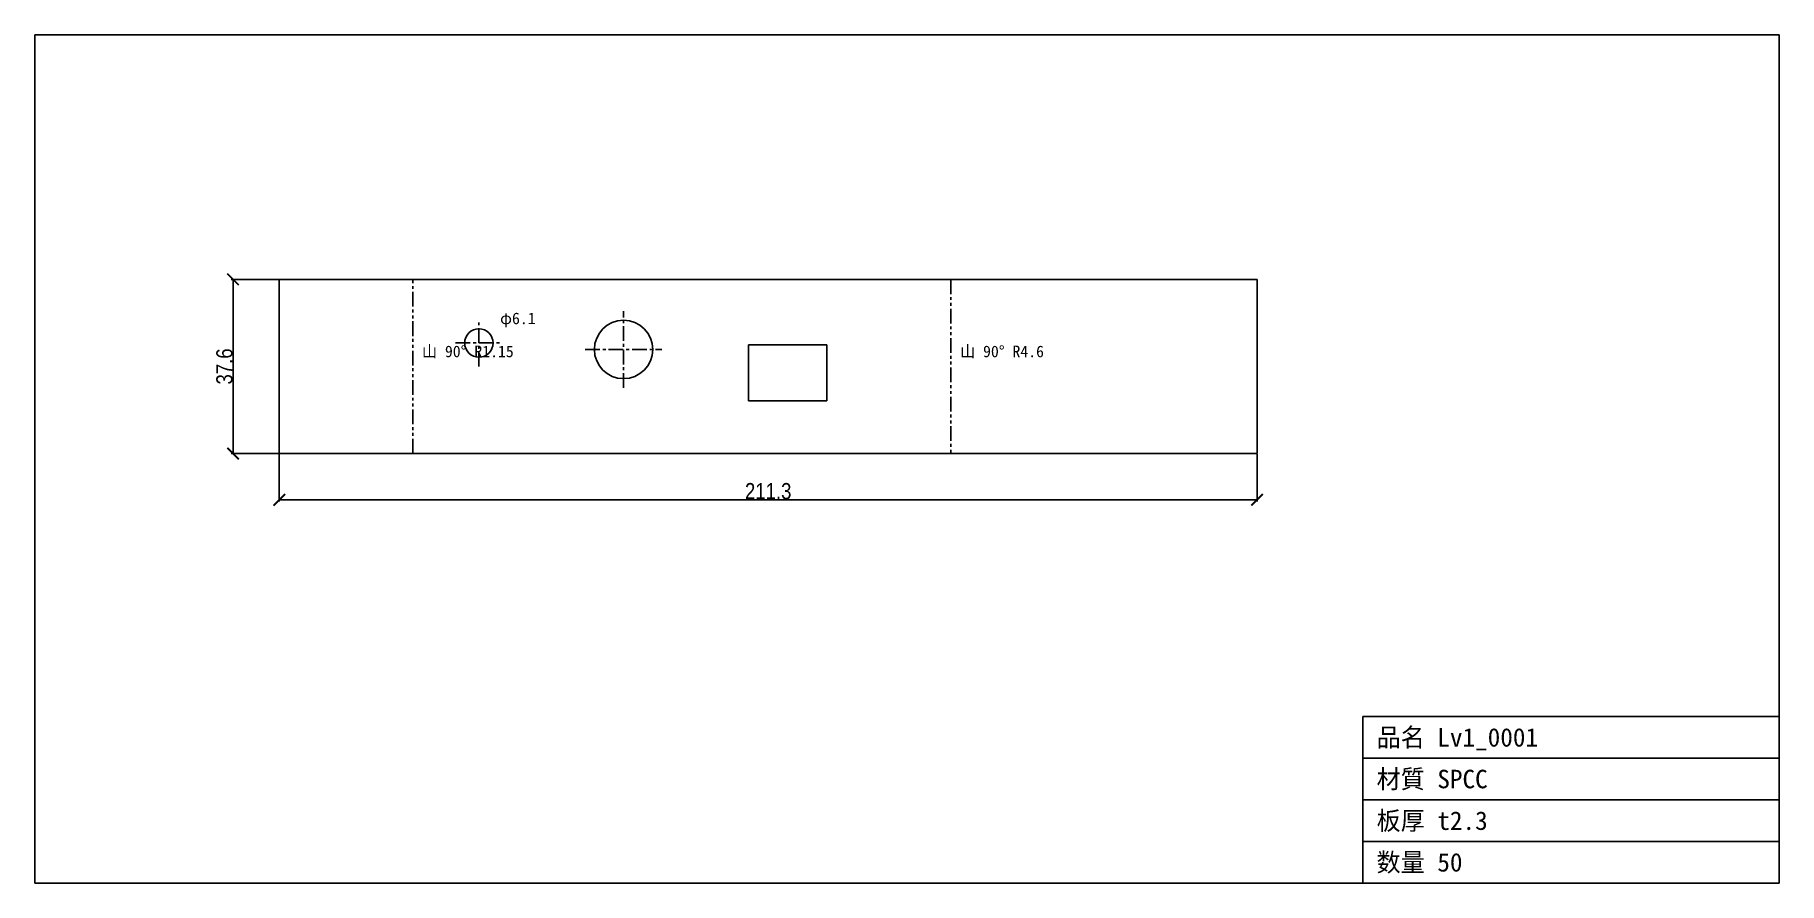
# Model space of a CAD drawing. Header units: millimetres. Extents: x -83 to 294, y -93 to 90.
import ezdxf

# ---------------------------------------------------------------- set-up
doc = ezdxf.new("R2010")
doc.units = ezdxf.units.MM
doc.linetypes.add('CENTER', pattern=[5.08, 3.175, -0.635, 0.635, -0.635])
doc.linetypes.add('PHANTOM', pattern=[6.35, 3.175, -0.635, 0.635, -0.635, 0.635, -0.635])
for name, color, linetype in [('1', 7, 'Continuous'), ('12', 7, 'Continuous'), ('15', 7, 'Continuous'), ('18', 7, 'Continuous'), ('2', 7, 'Continuous'), ('4', 7, 'Continuous')]:
    doc.layers.add(name, color=color, linetype=linetype)
doc.styles.add('OpenSansCondensed-Light', font='OpenSansCondensed-Light.ttf')
doc.dimstyles.new('EZDXF', dxfattribs={"dimtxt": 0.25, "dimasz": 0.175, "dimexe": 0.375, "dimexo": 0.125, "dimgap": 0.1, "dimtad": 1, "dimlfac": 100, "dimzin": 12, "dimdsep": 46, "dimtxsty": 'OpenSansCondensed-Light', "dimblk": 'ARCHTICK', "dimcen": 2.5, "dimazin": 3, "dimtfac": 0.5, "dimtmove": 2, "dimatfit": 3})

# ---------------------------------------------------------------- blocks, each defined once
blk = doc.blocks.new('HOLE_D6_14')
blk.add_circle((0, 0), 3.07)
blk = doc.blocks.new('_ARCHTICK')
at = {"color": 0, "linetype": 'BYBLOCK', "const_width": 0.15}
blk.add_lwpolyline([(-0.5, -0.5), (0.5, 0.5)], dxfattribs=at)

msp = doc.modelspace()

# ---------------------------------------------------------------- linework, layer by layer
at = {"layer": '1', "color": 7, "linetype": 'CONTINUOUS'}
for p, q in [((293.52, 90.48), (-83.49, 90.48)), ((-83.49, 90.48), (-83.49, -92.84)), ((293.52, -92.84), (293.52, 90.48)), ((203.52, -92.84), (203.52, -56.84)), ((203.52, -56.84), (293.52, -56.84)), ((203.52, -65.84), (293.52, -65.84)), ((203.52, -74.84), (293.52, -74.84)), ((203.52, -83.84), (293.52, -83.84)), ((-83.49, -92.84), (293.52, -92.84))]:
    msp.add_line(p, q, dxfattribs=at)
at = {"layer": '18', "color": 1, "linetype": 'CENTER'}
for p, q in [((43.74, 14.19), (43.74, 30.79)), ((12.48, 18.82), (12.48, 28.96)), ((7.41, 23.89), (17.55, 23.89)), ((35.44, 22.49), (52.04, 22.49))]:
    msp.add_line(p, q, dxfattribs=at)
at = {"layer": '2', "color": 7, "linetype": 'CONTINUOUS'}
for p, q in [((-30.66, 37.64), (-30.66, 0)), ((14.32, 37.64), (-30.66, 37.64)), ((180.68, 37.64), (14.32, 37.64)), ((180.68, 0), (180.68, 37.64)), ((70.75, 11.41), (70.75, 23.5)), ((70.75, 23.5), (75.05, 23.5)), ((75.05, 23.5), (77.94, 23.5)), ((77.94, 23.5), (87.7, 23.5)), ((87.7, 23.5), (87.7, 11.41)), ((75.83, 11.41), (70.75, 11.41)), ((81.24, 11.41), (75.83, 11.41)), ((82.64, 11.41), (81.24, 11.41)), ((87.7, 11.41), (82.64, 11.41)), ((-30.66, 0), (42.56, 0)), ((42.56, 0), (73.34, 0)), ((73.34, 0), (136.66, 0)), ((136.66, 0), (180.68, 0))]:
    msp.add_line(p, q, dxfattribs=at)
msp.add_circle((43.74, 22.49), 6.3, dxfattribs=at)
at = {"layer": '4', "color": 1, "linetype": 'PHANTOM'}
for p, q in [((-1.81, 0), (-1.81, 37.64)), ((114.5, 37.64), (114.5, 0))]:
    msp.add_line(p, q, dxfattribs=at)

# ---------------------------------------------------------------- block references
at = {"layer": '2', "color": 7, "linetype": 'CONTINUOUS'}
msp.add_blockref('HOLE_D6_14', (12.48, 23.89), dxfattribs=at)

# ---------------------------------------------------------------- texts
at = {"layer": '15', "color": 2}
for s, height, p in [('φ6.1', 2.5, (17.05, 27.96)), ('山 90° R1.15', 2.5, (0.19, 20.82)), ('山 90° R4.6', 2.5, (116.5, 20.82)), ('品名 Lv1_0001', 4, (206.52, -63.34)), ('材質 SPCC', 4, (206.52, -72.34)), ('板厚 t2.3', 4, (206.52, -81.34)), ('数量 50', 4, (206.52, -90.34))]:
    msp.add_text(s, height=height, dxfattribs=at).set_placement(p)

# ---------------------------------------------------------------- dimensions: what is measured, and where the dimension line sits
at = {"layer": '12', "color": 2}
msp.add_linear_dim(base=(-40.66, 0), p1=(-30.66, 0), p2=(-30.66, 37.64), angle=90, dimstyle='EZDXF', override={"dimtxt": 3.5, "dimasz": 2.5, "dimdec": 1, "dimlfac": 1}, dxfattribs=at).render()
msp.add_linear_dim(base=(-30.66, -10), p1=(-30.66, 0), p2=(180.68, 0), dimstyle='EZDXF', override={"dimtxt": 3.5, "dimasz": 2.5, "dimdec": 1, "dimlfac": 1}, dxfattribs=at).render()

doc.saveas('drawing.dxf')
